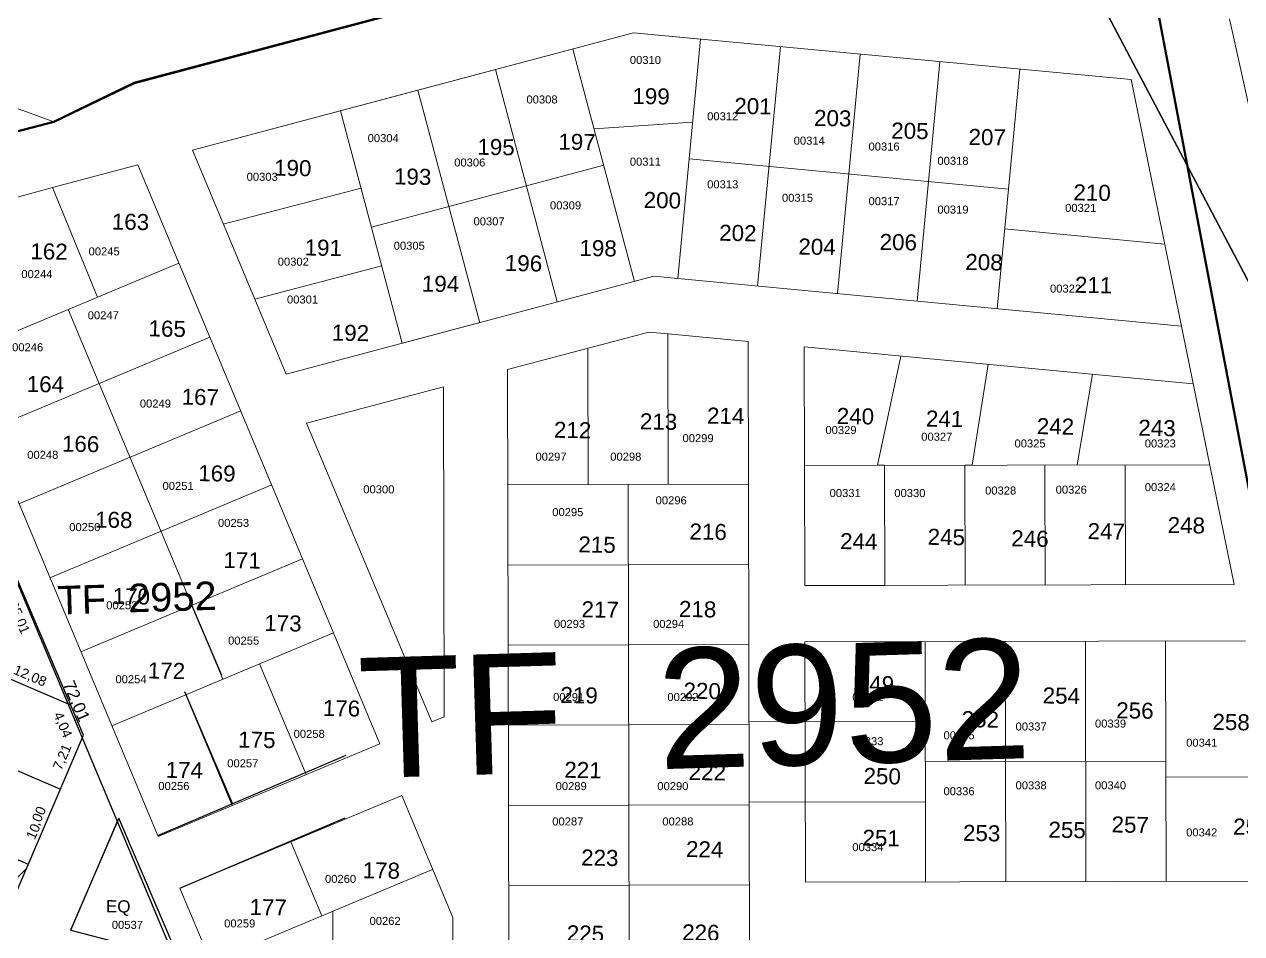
# Model space of a CAD drawing. Header units: metres. Extents: x 251686 to 255059, y 1627526 to 1631912.
# Drawn here: x 253321.8 to 253473.7, y 1629497.3 to 1629610.8 of the extents above; entities that cross this region are included whole.
import ezdxf
from ezdxf.enums import TextEntityAlignment as Align

# ---------------------------------------------------------------- set-up
doc = ezdxf.new("R2010")
doc.units = ezdxf.units.M
doc.header["$MEASUREMENT"] = 0
for name, color, linetype, lineweight in [('90kw', 7, 'Continuous', 0), ('Limite TF', 7, 'Continuous', 0), ('Numero_TF', 7, 'Continuous', 0)]:
    doc.layers.add(name, color=color, linetype=linetype, lineweight=lineweight)
for name, color, linetype in [('A_revoir_niveau_0', 7, 'Continuous'), ('limites_parcelles', 7, 'Continuous'), ('limites_sections', 7, 'Continuous'), ('limites_tf', 7, 'Continuous'), ('numero_lot', 7, 'Continuous'), ('numero_parcelle', 7, 'Continuous'), ('toponymie', 7, 'Continuous')]:
    doc.layers.add(name, color=color, linetype=linetype)
doc.styles.get("Standard").update_dxf_attribs({"font": 'txt.shx'})
doc.styles.add('Style-Arial', font='arial.ttf')
doc.styles.add('Style-txt', font='txt.shx')
doc.styles.add('Style-WORKING', font='WORKING.shx')

# ---------------------------------------------------------------- blocks, each defined once
blk = doc.blocks.new('*U123')
at = {"layer": 'Limite TF', "color": 5, "linetype": 'Continuous', "lineweight": 30}
for p, q in [((-92.28389, 76.922625, -0.00005), (-40.921564, -24.982557, -0.00005)), ((-40.946358, -24.933364, -0.00005), (-91.934646, 76.229708, -0.00005))]:
    blk.add_line(p, q, dxfattribs=at)

msp = doc.modelspace()

# ---------------------------------------------------------------- linework, layer by layer
at = {"layer": 'A_revoir_niveau_0'}
for p, q in [((253329.175473, 1629522.065035), (253313.458616, 1629558.871004)), ((253346.453908, 1629529.504027), (253342.467578, 1629538.852979)), ((253302.268508, 1629536.662605), (253327.563727, 1629525.839444)), ((253298.271795, 1629527.321733), (253326.294409, 1629515.331592)), ((253341.789485, 1629527.500596), (253347.769086, 1629513.487328)), ((253296.554673, 1629445.825724), (253329.175473, 1629522.065035)), ((253361.93235, 1629519.54238), (253338.420134, 1629509.500998)), ((253294.275081, 1629517.980862), (253322.297695, 1629505.99072)), ((253347.766799, 1629513.492686), (253338.420134, 1629509.500998)), ((253333.591438, 1629511.723661), (253327.553217, 1629497.730895)), ((253327.599156, 1629497.718871), (253333.591438, 1629511.723661)), ((253341.078303, 1629494.190809), (253333.591438, 1629511.723661)), ((253341.216682, 1629502.958699), (253361.850706, 1629511.770889)), ((253314.689047, 1629498.195301), (253322.043651, 1629505.396983)), ((253327.599156, 1629497.718871), (253341.078303, 1629494.190809))]:
    msp.add_line(p, q, dxfattribs=at)
at = {"layer": 'limites_parcelles', "color": 7, "lineweight": 0}
for p, q in [((253360.258592, 1629610.052468), (253396.964634, 1629619.823327)), ((253285.374449, 1629613.126051), (253325.488232, 1629598.583625)), ((253397.818032, 1629609.696911), (253342.766408, 1629595.039916)), ((253370.919001, 1629602.535288), (253397.818032, 1629609.696911)), ((253397.818032, 1629609.696911), (253459.916706, 1629603.856894)), ((253397.818032, 1629609.696911), (253406.175571, 1629608.910933)), ((253406.175571, 1629608.910933), (253403.343927, 1629579.045864)), ((253390.241663, 1629607.679772), (253397.95248, 1629578.687708)), ((253413.299258, 1629578.101953), (253416.130902, 1629607.967023)), ((253423.25459, 1629577.158042), (253426.086234, 1629607.023112)), ((253436.041566, 1629606.079202), (253433.209922, 1629576.214132)), ((253380.578309, 1629605.106991), (253388.289126, 1629576.114928)), ((253445.996918, 1629605.135289), (253443.165274, 1629575.270219)), ((253459.916706, 1629603.856894), (253472.757726, 1629540.848682)), ((253342.764054, 1629595.045535), (253370.919001, 1629602.535288)), ((253370.914955, 1629602.534211), (253378.627974, 1629573.533867)), ((253361.250571, 1629599.965305), (253368.963953, 1629570.963595)), ((253325.488232, 1629598.583625), (253296.433833, 1629591.041829)), ((253392.891503, 1629597.716582), (253405.194847, 1629598.567344)), ((253342.764054, 1629595.045535), (253354.468219, 1629567.10707)), ((253444.58112, 1629590.203219), (253404.759792, 1629593.978861)), ((253335.956645, 1629593.231273), (253325.310171, 1629590.389448)), ((253335.956645, 1629593.231273), (253366.1754, 1629521.005821)), ((253365.10701, 1629585.465399), (253394.097072, 1629593.18374)), ((253325.310171, 1629590.389448), (253315.371609, 1629587.692495)), ((253330.941692, 1629576.718128), (253325.310171, 1629590.389448)), ((253363.821874, 1629590.29741), (253346.630308, 1629585.816583)), ((253338.508987, 1629509.416926), (253306.700533, 1629585.441898)), ((253464.100044, 1629583.330126), (253444.109165, 1629585.225553)), ((253313.405899, 1629569.372742), (253341.08753, 1629580.968012)), ((253366.392146, 1629580.633389), (253350.548301, 1629576.464122)), ((253368.96618, 1629570.970369), (253400.359845, 1629579.328647)), ((253403.343927, 1629579.045864), (253400.359845, 1629579.328647)), ((253466.187508, 1629573.087376), (253403.343927, 1629579.045864)), ((253327.252297, 1629575.172715), (253346.550577, 1629529.048147)), ((253378.634057, 1629573.536283), (253354.468219, 1629567.10707)), ((253399.706666, 1629572.358338), (253382.102282, 1629567.674873)), ((253402.152972, 1629572.125609), (253399.706666, 1629572.358338)), ((253317.26943, 1629560.149254), (253344.947256, 1629571.74293)), ((253412.107996, 1629571.181727), (253402.152972, 1629572.125609)), ((253419.10749, 1629570.519469), (253467.654017, 1629565.891518)), ((253419.177492, 1629540.723769), (253419.10749, 1629570.519469)), ((253428.272228, 1629555.735656), (253431.18272, 1629569.368335)), ((253442.053415, 1629568.332029), (253440.082186, 1629555.756502)), ((253382.102282, 1629567.674873), (253382.172742, 1629533.298084)), ((253455.074356, 1629567.09074), (253453.16214, 1629555.77959)), ((253374.106641, 1629565.547715), (253357.025217, 1629561.003379)), ((253374.106641, 1629565.547715), (253374.191054, 1629524.363415)), ((253321.132961, 1629550.925766), (253348.806983, 1629562.517849)), ((253372.645827, 1629523.716151), (253357.025217, 1629561.003379)), ((253469.708867, 1629555.808797), (253419.142261, 1629555.71954)), ((253428.272228, 1629555.735656), (253429.142225, 1629555.737191)), ((253429.177445, 1629540.747082), (253429.142225, 1629555.737191)), ((253439.14219, 1629555.754843), (253440.082186, 1629555.756502)), ((253439.177398, 1629540.770395), (253439.14219, 1629555.754843)), ((253449.177351, 1629540.793709), (253449.142154, 1629555.772494)), ((253459.177304, 1629540.817022), (253459.152119, 1629555.790163)), ((253324.996491, 1629541.702278), (253352.666709, 1629553.292767)), ((253382.121861, 1629553.29798), (253412.150473, 1629553.374374)), ((253397.130211, 1629553.336162), (253397.406838, 1629443.338126)), ((253328.860022, 1629532.47879), (253356.526435, 1629544.067686)), ((253382.147302, 1629543.298032), (253412.174326, 1629543.374422)), ((253472.757726, 1629540.848682), (253419.177492, 1629540.723769)), ((253419.177492, 1629540.723769), (253429.177445, 1629540.747082)), ((253360.38581, 1629534.843444), (253332.71369, 1629523.252158)), ((253382.172742, 1629533.298084), (253412.19818, 1629533.374471)), ((253382.4246, 1629434.299201), (253382.172742, 1629533.298084)), ((253412.180429, 1629533.374425), (253412.459755, 1629422.303211)), ((253419.195286, 1629533.73041), (253474.185844, 1629533.852706)), ((253419.195286, 1629533.73041), (253419.261817, 1629503.726737)), ((253434.195219, 1629533.763769), (253434.26175, 1629503.759998)), ((253444.266685, 1629503.79035), (253444.200173, 1629533.78602)), ((253454.26664, 1629503.812524), (253454.200128, 1629533.808259)), ((253464.266596, 1629503.834698), (253464.200083, 1629533.830499)), ((253351.162321, 1629530.979913), (253356.951911, 1629517.14229)), ((253347.734067, 1629513.276652), (253341.942886, 1629527.118079)), ((253374.191054, 1629524.363415), (253372.645827, 1629523.716151)), ((253412.204721, 1629523.714858), (253434.217393, 1629523.763814)), ((253412.213812, 1629523.378697), (253382.198172, 1629523.302335)), ((253366.1754, 1629521.005821), (253338.508987, 1629509.416926)), ((253464.233333, 1629518.835392), (253434.228472, 1629518.767718)), ((253477.646406, 1629516.865643), (253464.237768, 1629516.835401)), ((253368.883095, 1629514.547595), (253341.216682, 1629502.958699)), ((253368.883095, 1629514.547595), (253375.268014, 1629499.303871)), ((253412.239252, 1629513.378749), (253382.223612, 1629513.302388)), ((253412.22987, 1629513.71491), (253434.239567, 1629513.763858)), ((253358.920221, 1629499.532509), (253355.051914, 1629508.753996)), ((253345.084989, 1629493.737213), (253372.746438, 1629505.324028)), ((253341.216682, 1629502.958699), (253345.281002, 1629493.269945)), ((253412.264692, 1629503.378801), (253382.249052, 1629503.30244)), ((253480.293518, 1629503.871606), (253419.261801, 1629503.733953)), ((253360.274488, 1629500.099784), (253360.400798, 1629443.553763)), ((253375.268014, 1629499.303871), (253375.318455, 1629480.420153))]:
    msp.add_line(p, q, dxfattribs=at)
at = {"layer": 'limites_parcelles', "color": 7, "linetype": 'Continuous', "lineweight": 0}
msp.add_line((253519.694295, 1629396.460732), (253472.171783, 1629611.452691), dxfattribs=at)
at = {"layer": 'limites_parcelles', "color": 7, "lineweight": 0, "flags": 128}
for points in [[(253402.105725, 1629572.130103), (253402.150525, 1629553.348934)], [(253412.107996, 1629571.181727), (253412.19818, 1629533.374471)], [(253392.109993, 1629570.337321), (253392.150577, 1629553.323493)]]:
    msp.add_lwpolyline(points, dxfattribs=at)
at = {"layer": 'limites_sections', "color": 112, "linetype": 'Continuous', "lineweight": 40, "flags": 128}
for points in [[(253292.368569, 1629875.259507), (253349.874626, 1629905.007271), (253520.677582, 1630008.003458), (253667.019158, 1630061.048467), (253786.496524, 1630083.300136), (253799.369555, 1630038.162516), (253856.42032, 1629838.716605), (253798.767932, 1629726.383844), (253582.750222, 1629367.142066), (253514.635914, 1629393.291819), (253503.680442, 1629399.747351), (253463.160636, 1629612.887361), (253394.946971, 1629619.275828), (253335.500213, 1629603.463117), (253325.488232, 1629598.583625), (253296.433833, 1629591.041829)], [(253296.433833, 1629591.041829), (253325.488232, 1629598.583625), (253335.489313, 1629603.43379), (253394.946971, 1629619.275828), (253463.160636, 1629612.887361), (253503.680442, 1629399.747351), (253514.635914, 1629393.291819), (253582.750222, 1629367.142066), (253645.724376, 1629332.796864), (253610.604382, 1629237.232821), (253568.742349, 1629208.536363), (253491.693527, 1628988.971109)]]:
    msp.add_lwpolyline(points, dxfattribs=at)
at = {"layer": 'limites_tf', "color": 5, "linetype": 'Continuous', "lineweight": 30, "flags": 128}
msp.add_lwpolyline([(253313.43, 1629558.87), (253341.28, 1629492.46), (253341.38, 1629451.55), (253256.21, 1629431.51), (253169.9, 1629480.07), (253168.18, 1629498.01), (253185.34, 1629537.12), (253231.51, 1629551.39), (253313.43, 1629558.87)], close=True, dxfattribs=at)

# ---------------------------------------------------------------- block references
at = {"layer": 'limites_tf', "color": 5, "linetype": 'Continuous', "lineweight": 30, "rotation": 1.03}
msp.add_blockref('*U123', (253547.439401, 1629542.77068, 0.00005), dxfattribs=at)

# ---------------------------------------------------------------- texts
at = {"layer": '90kw', "color": 7, "linetype": 'Continuous', "lineweight": 0, "insert": (252408.858466, 1629604.350908), "char_height": 108, "attachment_point": 7, "line_spacing_factor": 0.72, "style": 'Style-WORKING'}
msp.add_mtext('\\FSTANDARD;\\T1.000;RUFISQUE OUEST', dxfattribs=at)
at = {"layer": 'numero_lot', "color": 7, "lineweight": 0, "char_height": 2, "attachment_point": 1, "rotation": 359.00002359, "line_spacing_factor": 0.6}
for s, insert in [('\\fArial|b0|i0|c00|p39;199', (253397.688819, 1629602.829038)), ('\\fArial|b0|i0|c00|p39;201', (253410.406504, 1629601.590341)), ('\\fArial|b0|i0|c00|p39;203', (253420.353472, 1629600.091714)), ('\\fArial|b0|i0|c00|p39;205', (253429.983232, 1629598.508187)), ('\\fArial|b0|i0|c00|p39;197', (253388.450649, 1629597.131677)), ('\\fArial|b0|i0|c00|p39;207', (253439.627909, 1629597.720956)), ('\\fArial|b0|i0|c00|p39;195', (253378.345945, 1629596.490575)), ('\\fArial|b0|i0|c00|p39;190', (253352.982878, 1629593.877373)), ('\\fArial|b0|i0|c00|p39;193', (253367.94038, 1629592.792815)), ('\\fArial|b0|i0|c00|p39;210', (253452.716992, 1629590.799525)), ('\\fArial|b0|i0|c00|p39;200', (253399.099183, 1629589.857366)), ('\\fArial|b0|i0|c00|p39;163', (253332.736652, 1629587.16084)), ('\\fArial|b0|i0|c00|p39;202', (253408.515342, 1629585.763289)), ('\\fArial|b0|i0|c00|p39;206', (253428.539383, 1629584.622934)), ('\\fArial|b0|i0|c00|p39;162', (253322.574766, 1629583.461417)), ('\\fArial|b0|i0|c00|p39;191', (253356.793873, 1629583.929286)), ('\\fArial|b0|i0|c00|p39;198', (253391.083538, 1629583.869778)), ('\\fArial|b0|i0|c00|p39;204', (253418.400912, 1629584.047003)), ('\\fArial|b0|i0|c00|p39;196', (253381.77558, 1629581.988547)), ('\\fArial|b0|i0|c00|p39;208', (253439.228577, 1629582.118896)), ('\\fArial|b0|i0|c00|p39;194', (253371.41666, 1629579.41949)), ('\\fArial|b0|i0|c00|p39;211', (253452.899542, 1629579.2701)), ('\\fArial|b0|i0|c00|p39;165', (253337.318545, 1629573.826947)), ('\\fArial|b0|i0|c00|p39;192', (253360.180509, 1629573.302438)), ('\\fArial|b0|i0|c00|p39;164', (253322.120418, 1629566.893749)), ('\\fArial|b0|i0|c00|p39;167', (253341.44163, 1629565.304552)), ('\\fArial|b0|i0|c00|p39;213', (253398.620835, 1629562.237528)), ('\\fArial|b0|i0|c00|p39;214', (253407.001282, 1629562.949749)), ('\\fArial|b0|i0|c00|p39;240', (253423.184498, 1629562.908463)), ('\\fArial|b0|i0|c00|p39;241', (253434.314452, 1629562.582524)), ('\\fArial|b0|i0|c00|p39;242', (253448.144837, 1629561.637525)), ('\\fArial|b0|i0|c00|p39;212', (253387.896919, 1629561.180352)), ('\\fArial|b0|i0|c00|p39;243', (253460.814775, 1629561.438004)), ('\\fArial|b0|i0|c00|p39;166', (253326.51364, 1629559.451175)), ('\\fArial|b0|i0|c00|p39;169', (253343.521363, 1629555.769983)), ('\\fArial|b0|i0|c00|p39;168', (253330.650672, 1629549.979791)), ('\\fArial|b0|i0|c00|p39;216', (253404.810986, 1629548.48738)), ('\\fArial|b0|i0|c00|p39;247', (253454.487548, 1629548.53568)), ('\\fArial|b0|i0|c00|p39;248', (253464.475264, 1629549.295854)), ('\\fArial|b0|i0|c00|p39;215', (253390.953696, 1629546.880976)), ('\\fArial|b0|i0|c00|p39;244', (253423.603693, 1629547.290553)), ('\\fArial|b0|i0|c00|p39;245', (253434.526245, 1629547.825117)), ('\\fArial|b0|i0|c00|p39;246', (253444.966901, 1629547.642875)), ('\\fArial|b0|i0|c00|p39;171', (253346.659465, 1629544.928928)), ('\\fArial|b0|i0|c00|p39;170', (253332.839841, 1629540.435116)), ('\\fArial|b0|i0|c00|p39;218', (253403.497296, 1629538.828822)), ('\\fArial|b0|i0|c00|p39;217', (253391.339653, 1629538.780598)), ('\\fArial|b0|i0|c00|p39;173', (253351.756583, 1629537.072905)), ('\\fArial|b0|i0|c00|p39;172', (253337.227695, 1629531.148521)), ('\\fArial|b0|i0|c00|p39;220', (253404.06707, 1629528.637632)), ('\\fArial|b0|i0|c00|p39;249', (253425.685713, 1629529.489084)), ('\\fArial|b0|i0|c00|p39;219', (253388.708656, 1629528.093458)), ('\\fArial|b0|i0|c00|p39;254', (253448.879823, 1629528.031403)), ('\\fArial|b0|i0|c00|p39;176', (253359.065169, 1629526.461419)), ('\\fArial|b0|i0|c00|p39;256', (253458.063597, 1629526.186426)), ('\\fArial|b0|i0|c00|p39;252', (253438.766044, 1629525.083172)), ('\\fArial|b0|i0|c00|p39;258', (253470.0641, 1629524.741529)), ('\\fArial|b0|i0|c00|p39;175', (253348.505063, 1629522.527049)), ('\\fArial|b0|i0|c00|p39;174', (253339.446819, 1629518.753693)), ('\\fArial|b0|i0|c00|p39;221', (253389.198867, 1629518.758833)), ('\\fArial|b0|i0|c00|p39;222', (253404.706345, 1629518.488149)), ('\\fArial|b0|i0|c00|p39;250', (253426.529258, 1629517.992285)), ('\\fArial|b0|i0|c00|p39;257', (253457.477696, 1629511.936686)), ('\\fArial|b0|i0|c00|p39;259', (253472.64572, 1629511.671927)), ('\\fArial|b0|i0|c00|p39;251', (253426.394513, 1629510.272759)), ('\\fArial|b0|i0|c00|p39;253', (253438.935969, 1629510.888645)), ('\\fArial|b0|i0|c00|p39;255', (253449.599014, 1629511.284423)), ('\\fArial|b0|i0|c00|p39;224', (253404.375115, 1629508.866756)), ('\\fArial|b0|i0|c00|p39;223', (253391.293784, 1629507.811345)), ('\\fArial|b0|i0|c00|p39;178', (253364.031362, 1629506.225278)), ('\\fArial|b0|i0|c00|p39;177', (253349.924904, 1629501.638083)), ('\\fArial|b0|i0|c00|p39;225', (253389.499144, 1629498.351525)), ('\\fArial|b0|i0|c00|p39;226', (253403.899122, 1629498.473882))]:
    msp.add_mtext(s, dxfattribs=dict(at, insert=insert))
at = {"layer": 'numero_parcelle', "color": 5, "style": 'Style-Arial'}
msp.add_text('00537', height=1, rotation=0.0028, dxfattribs=at).set_placement((253332.717413, 1629498.900471), align=Align.TOP_LEFT)
at = {"layer": 'numero_parcelle', "color": 5, "char_height": 1, "attachment_point": 1, "rotation": 0.00280749, "line_spacing_factor": 0.6, "style": 'Style-txt'}
for s, insert in [('\\fArial|b0|i0|c00|p39;00310', (253397.351032, 1629606.814775)), ('\\fArial|b0|i0|c00|p39;00308', (253384.454298, 1629601.885658)), ('\\fArial|b0|i0|c00|p39;00312', (253406.99737, 1629599.788161)), ('\\fArial|b0|i0|c00|p39;00304', (253364.637365, 1629597.061415)), ('\\fArial|b0|i0|c00|p39;00314', (253417.797074, 1629596.746791)), ('\\fArial|b0|i0|c00|p39;00316', (253427.128858, 1629596.012667)), ('\\fArial|b0|i0|c00|p39;00306', (253375.437069, 1629594.020045)), ('\\fArial|b0|i0|c00|p39;00311', (253397.351032, 1629594.12492)), ('\\fArial|b0|i0|c00|p39;00318', (253435.72668, 1629594.229794)), ('\\fArial|b0|i0|c00|p39;00303', (253349.53875, 1629592.237172)), ('\\fArial|b0|i0|c00|p39;00313', (253406.99737, 1629591.293299)), ('\\fArial|b0|i0|c00|p39;00315', (253416.329153, 1629589.615301)), ('\\fArial|b0|i0|c00|p39;00317', (253427.128858, 1629589.195802)), ('\\fArial|b0|i0|c00|p39;00309', (253387.39014, 1629588.671428)), ('\\fArial|b0|i0|c00|p39;00319', (253435.72668, 1629588.147054)), ('\\fArial|b0|i0|c00|p39;00321', (253451.664108, 1629588.356803)), ('\\fArial|b0|i0|c00|p39;00307', (253377.848654, 1629586.678806)), ('\\fArial|b0|i0|c00|p39;00245', (253329.816838, 1629582.926253)), ('\\fArial|b0|i0|c00|p39;00305', (253367.887762, 1629583.637435)), ('\\fArial|b0|i0|c00|p39;00302', (253353.418255, 1629581.644813)), ('\\fArial|b0|i0|c00|p39;00244', (253321.428719, 1629580.094632)), ('\\fArial|b0|i0|c00|p39;00301', (253354.571622, 1629576.925446)), ('\\fArial|b0|i0|c00|p39;00322', (253449.776781, 1629578.288818)), ('\\fArial|b0|i0|c00|p39;00247', (253329.711987, 1629574.955765)), ('\\fArial|b0|i0|c00|p39;00246', (253320.275352, 1629570.970521)), ('\\fArial|b0|i0|c00|p39;00249', (253336.21278, 1629563.943906)), ('\\fArial|b0|i0|c00|p39;00329', (253421.755218, 1629560.643626)), ('\\fArial|b0|i0|c00|p39;00299', (253403.923911, 1629559.627651)), ('\\fArial|b0|i0|c00|p39;00327', (253433.708289, 1629559.804628)), ('\\fArial|b0|i0|c00|p39;00325', (253445.346805, 1629558.965629)), ('\\fArial|b0|i0|c00|p39;00323', (253461.598787, 1629558.965629)), ('\\fArial|b0|i0|c00|p39;00248', (253322.162679, 1629557.546541)), ('\\fArial|b0|i0|c00|p39;00297', (253385.574899, 1629557.320405)), ('\\fArial|b0|i0|c00|p39;00298', (253394.906682, 1629557.320405)), ('\\fArial|b0|i0|c00|p39;00251', (253339.04377, 1629553.666172)), ('\\fArial|b0|i0|c00|p39;00300', (253364.093448, 1629553.236841)), ('\\fArial|b0|i0|c00|p39;00331', (253422.279476, 1629552.778013)), ('\\fArial|b0|i0|c00|p39;00330', (253430.353041, 1629552.778013)), ('\\fArial|b0|i0|c00|p39;00328', (253441.677003, 1629553.092638)), ('\\fArial|b0|i0|c00|p39;00326', (253450.484529, 1629553.197513)), ('\\fArial|b0|i0|c00|p39;00324', (253461.598787, 1629553.512137)), ('\\fArial|b0|i0|c00|p39;00296', (253400.568663, 1629551.866913)), ('\\fArial|b0|i0|c00|p39;00295', (253387.671929, 1629550.398665)), ('\\fArial|b0|i0|c00|p39;00250', (253327.405254, 1629548.527305)), ('\\fArial|b0|i0|c00|p39;00253', (253345.963969, 1629549.051679)), ('\\fArial|b0|i0|c00|p39;00252', (253332.01872, 1629538.773944)), ('\\fArial|b0|i0|c00|p39;00293', (253387.881632, 1629536.450311)), ('\\fArial|b0|i0|c00|p39;00294', (253400.254108, 1629536.450311)), ('\\fArial|b0|i0|c00|p39;00255', (253347.222187, 1629534.369201)), ('\\fArial|b0|i0|c00|p39;00254', (253333.172086, 1629529.544958)), ('\\fArial|b0|i0|c00|p39;00291', (253387.77678, 1629527.3262)), ('\\fArial|b0|i0|c00|p39;00292', (253402.036584, 1629527.3262)), ('\\fArial|b0|i0|c00|p39;00332', (253425.110466, 1629527.319645)), ('\\fArial|b0|i0|c00|p39;00337', (253445.47787, 1629523.649026)), ('\\fArial|b0|i0|c00|p39;00339', (253455.386336, 1629524.016088)), ('\\fArial|b0|i0|c00|p39;00258', (253355.400604, 1629522.728094)), ('\\fArial|b0|i0|c00|p39;00335', (253436.486854, 1629522.54784)), ('\\fArial|b0|i0|c00|p39;00333', (253425.110466, 1629521.813716)), ('\\fArial|b0|i0|c00|p39;00341', (253466.762723, 1629521.630185)), ('\\fArial|b0|i0|c00|p39;00257', (253347.117335, 1629519.057474)), ('\\fArial|b0|i0|c00|p39;00256', (253338.519513, 1629516.225853)), ('\\fArial|b0|i0|c00|p39;00289', (253388.091335, 1629516.209467)), ('\\fArial|b0|i0|c00|p39;00290', (253400.778366, 1629516.209467)), ('\\fArial|b0|i0|c00|p39;00338', (253445.47787, 1629516.307787)), ('\\fArial|b0|i0|c00|p39;00340', (253455.386336, 1629516.307787)), ('\\fArial|b0|i0|c00|p39;00336', (253436.486854, 1629515.573663)), ('\\fArial|b0|i0|c00|p39;00287', (253387.671929, 1629511.804723)), ('\\fArial|b0|i0|c00|p39;00288', (253401.407475, 1629511.804723)), ('\\fArial|b0|i0|c00|p39;00342', (253466.762723, 1629510.434796)), ('\\fArial|b0|i0|c00|p39;00334', (253425.110466, 1629508.599486)), ('\\fArial|b0|i0|c00|p39;00260', (253359.316152, 1629504.633906)), ('\\fArial|b0|i0|c00|p39;00262', (253364.873281, 1629499.390164)), ('\\fArial|b0|i0|c00|p39;00259', (253346.733972, 1629499.07554))]:
    msp.add_mtext(s, dxfattribs=dict(at, insert=insert))
at = {"layer": 'numero_tf', "color": 4, "linetype": 'Continuous', "style": 'Style-Arial'}
msp.add_text('TF  2952', height=15, rotation=1.730707, dxfattribs=at).set_placement((253363.744739, 1629516.687743))
at = {"layer": 'toponymie', "attachment_point": 7, "line_spacing_factor": 0.6}
for s, insert, char_height, rotation in [('\\fArial|b0|i0|c00|p39;TF  2952', (253325.974108, 1629537.065781), 3.556, 1.73071), ('\\fArial|b0|i0|c00|p39;25,01', (253319.554957, 1629538.391965), 1.2192, 293.12341763), ('\\fArial|b0|i0|c00|p39;25,01', (253319.554957, 1629538.391965), 1.2192, 293.12341763), ('\\fArial|b0|i0|c00|p39;12,08', (253320.244577, 1629529.563748), 1.2192, 336.83520418), ('\\fArial|b0|i0|c00|p39;12,08', (253320.244577, 1629529.563748), 1.2192, 336.83520418), ('\\fArial|b0|i0|c00|p39;72,01', (253326.315223, 1629528.34937), 1.524, 293.12878173), ('\\fArial|b0|i0|c00|p39;72,01', (253326.315223, 1629528.34937), 1.524, 293.12878173), ('\\fArial|b0|i0|c00|p39;4,04', (253325.204017, 1629524.564445), 1.2192, 293.12341763), ('\\fArial|b0|i0|c00|p39;4,04', (253325.204017, 1629524.564445), 1.2192, 293.12341763), ('\\fArial|b0|i0|c00|p39;7,21', (253326.628272, 1629517.496937), 1.2192, 66.83520418), ('\\fArial|b0|i0|c00|p39;7,21', (253326.628272, 1629517.496937), 1.2192, 66.83520418), ('\\fArial|b0|i0|c00|p39;,00', (253323.825696, 1629510.581261), 1.2192, 66.3981346), ('\\fArial|b0|i0|c00|p39;,00', (253323.825696, 1629510.581261), 1.2192, 66.3981346), ('\\fArial|b0|i0|c00|p39;10', (253323.103358, 1629508.928044), 1.2192, 66.3981346), ('\\fArial|b0|i0|c00|p39;10', (253323.103358, 1629508.928044), 1.2192, 66.3981346), ('\\fArial|b0|i0|c00|p39;EQ', (253331.966597, 1629499.545763), 1.524, 359.39809687), ('\\fArial|b0|i0|c00|p39;EQ', (253331.966597, 1629499.545763), 1.524, 359.39809687)]:
    msp.add_mtext(s, dxfattribs=dict(at, insert=insert, char_height=char_height, rotation=rotation))

doc.saveas('drawing.dxf')
